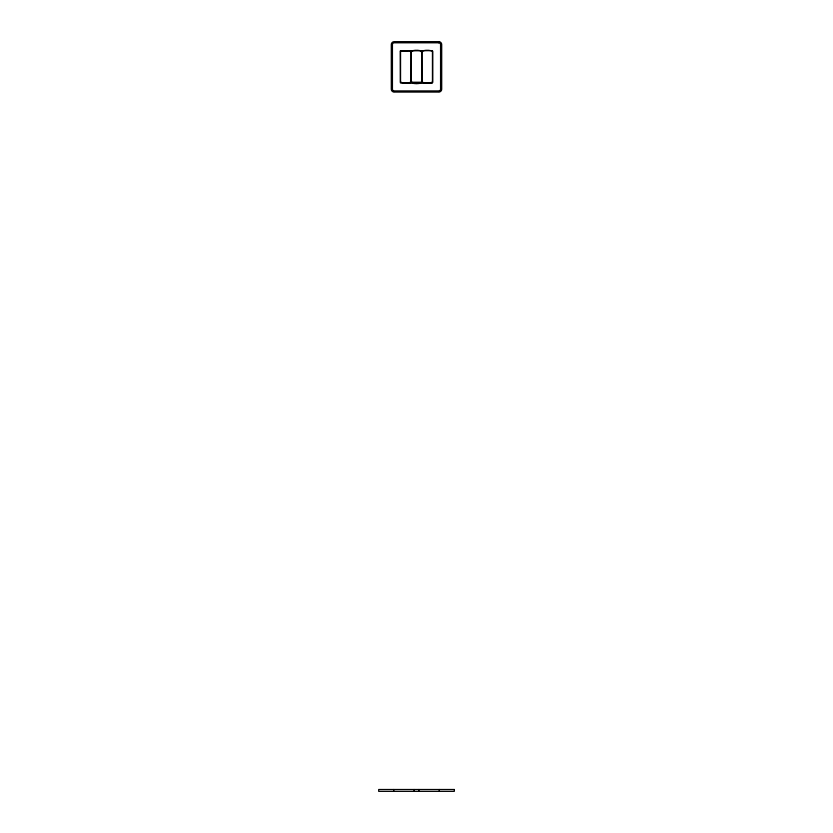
<?xml version="1.0" encoding="UTF-8"?>
<svg xmlns="http://www.w3.org/2000/svg" width="833" height="833" viewBox="0 0 833 833"><rect width="100%" height="100%" fill="white"/><g stroke="black" fill="none" stroke-linecap="round" stroke-linejoin="round"><path stroke-width="1.25" d="M411.263 51.75L411.835 51.177M411.044 81.946C409.336 83.404 402.266 83.404 400.558 81.946L400.558 51.344M421.956 51.75L422.539 51.177M421.737 81.946C421.894 84.268 411.106 84.268 411.263 81.946M400.35 50.928L432.15 50.636L432.733 51.209L432.733 82.509L432.15 83.092L400.35 82.8L400.267 51.209L410.461 50.771L411.044 51.344L410.961 82.644L400.642 82.644M421.665 82.238L411.335 82.238M432.358 82.644L422.039 82.644L421.956 51.344C423.664 49.897 430.734 49.897 432.442 51.344L432.442 81.946C430.734 83.404 423.664 83.404 421.956 81.946M410.419 51.5L411.575 51.5M421.425 51.5L422.581 51.5M421.259 51.865L422.435 51.042M410.565 82.686L411.741 81.863M411.575 82.217L410.419 82.217M422.581 82.217L421.425 82.217M421.165 51.177L421.737 51.75M410.461 51.177L411.044 51.75M439.251 789.497L439.251 791.35M421.737 82.352L421.737 51.344C420.04 49.897 412.96 49.897 411.263 51.344L411.263 82.352M418.905 789.497L418.905 791.35M414.095 789.497L414.095 791.35M393.749 789.497L393.749 791.35M440.824 90.339A2.322 2.322 0 0 1 440.449 90.818M439.97 91.182A2.322 2.322 0 0 1 438.814 91.495M441.053 89.777A2.322 2.322 0 0 0 441.136 89.173L441.136 44.545A2.322 2.322 0 0 0 441.053 43.951M394.186 91.495A2.322 2.322 0 0 1 393.03 91.182M392.551 90.818A2.322 2.322 0 0 1 392.176 90.339M391.947 89.777A2.322 2.322 0 0 1 391.864 89.173L391.864 44.545A2.322 2.322 0 0 1 391.947 43.951M438.814 41.65L394.186 41.65A2.895 2.895 0 0 0 391.291 44.545L391.291 89.173A2.895 2.895 0 0 0 394.186 92.078L438.814 92.078A2.895 2.895 0 0 0 441.709 89.173L441.709 44.545A2.895 2.895 0 0 0 438.814 41.65M438.814 42.806L394.186 42.806A1.739 1.739 0 0 0 392.447 44.545L392.447 89.173A1.739 1.739 0 0 0 394.186 90.912L438.814 90.912A1.739 1.739 0 0 0 440.553 89.173L440.553 44.545A1.739 1.739 0 0 0 438.814 42.806M454.318 789.497L378.682 789.497L378.682 791.35L454.318 791.35L454.318 789.497"/></g></svg>
